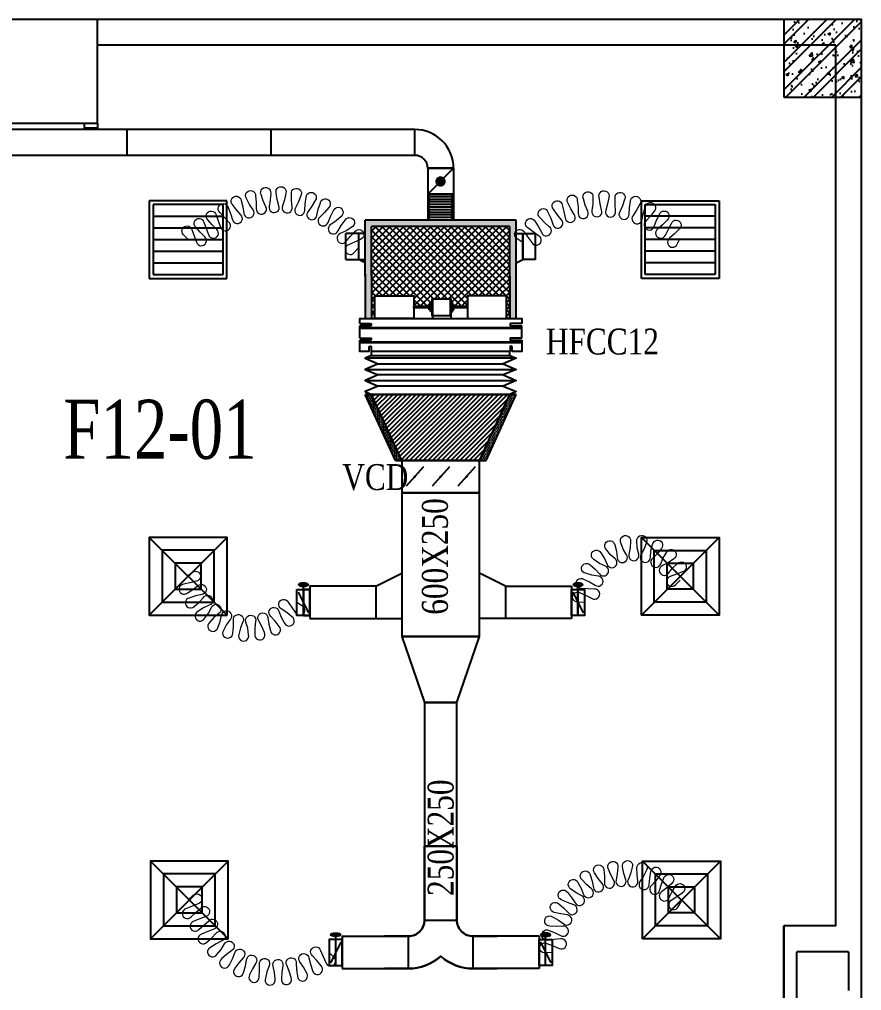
# Model space of a CAD drawing. Header units: metres. Extents: x 352651 to 1421851, y -87441 to -24441.
# Drawn here: x 1388219 to 1394721, y -63960 to -56460 of the extents above; entities that cross this region are included whole.
import ezdxf

# ---------------------------------------------------------------- set-up
doc = ezdxf.new("R2010")
doc.units = ezdxf.units.M
doc.header["$LTSCALE"] = 300
doc.header["$MEASUREMENT"] = 0
doc.linetypes.add('DASHDOT', pattern=[25.4, 12.7, -6.35, 0, -6.35])
for name, color, linetype in [('bat noi mem', 4, 'CONTINUOUS'), ('CUA', 8, 'CONTINUOUS'), ('CUAGIO', 2, 'CONTINUOUS'), ('KT', 1, 'CONTINUOUS'), ('NOITHAT', 145, 'CONTINUOUS'), ('thiet bi', 11, 'CONTINUOUS'), ('TUONG', 7, 'CONTINUOUS'), ('vach', 6, 'CONTINUOUS')]:
    doc.layers.add(name, color=color, linetype=linetype)
doc.layers.add('noi mem', color=5, linetype='BATTING', lineweight=0)
doc.styles.add('PHU', font='vntimeh.shx', dxfattribs={"width": 0.8})
doc.styles.add('ROMANS', font='romans.shx', dxfattribs={"width": 0.75, "bigfont": 'romancvn.shx'})
doc.linetypes.add('BATTING', pattern='A,0.0001,-0.1,[134,ltypeshp.shx,S=0.1,R=0,X=-0.1,Y=0],-0.2,[134,ltypeshp.shx,S=0.1,R=180,X=0.1,Y=0],-0.1', length=0.4001)
pattern_1 = [(0, (930284.866, 225920.194), (6.25, -12.5), [0, -12.5])]

# ---------------------------------------------------------------- blocks, each defined once
blk = doc.blocks.new('SAD')
at = {"layer": 'CUAGIO', "color": 8}
for p, q in [((-300, -300), (300, 300)), ((300, -300), (-300, 300))]:
    blk.add_line(p, q, dxfattribs=at)
at = {"layer": 'CUAGIO'}
blk.add_lwpolyline([(300, -300), (300, 300), (-300, 300), (-300, -300)], close=True, dxfattribs=at)
at = {"layer": 'CUAGIO', "color": 8}
for points in [[(200, -200), (200, 200), (-200, 200), (-200, -200)], [(100, -100), (100, 100), (-100, 100), (-100, -100)]]:
    blk.add_lwpolyline(points, close=True, dxfattribs=at)
blk = doc.blocks.new('SAG')
at = {"layer": 'CUAGIO'}
for p, q in [((-300, 300), (-300, -300)), ((300, 300), (-300, 300)), ((300, -300), (300, 300)), ((-300, -300), (300, -300))]:
    blk.add_line(p, q, dxfattribs=at)
at = {"layer": 'CUAGIO', "color": 8}
for p, q in [((-270, 270), (-270, -270)), ((270, 270), (-270, 270)), ((-180, -270), (-180, 270)), ((-90, -270), (-90, 270)), ((0, -270), (0, 270)), ((90, -270), (90, 270)), ((180, -270), (180, 270)), ((270, -270), (270, 270)), ((-270, -270), (270, -270))]:
    blk.add_line(p, q, dxfattribs=at)
blk = doc.blocks.new('cot1')
at = {"layer": 'vach'}
blk.add_lwpolyline([(-400, -400), (400, -400), (400, 400), (-400, 400)], close=True, dxfattribs=at)
blk = doc.blocks.new('1-van gio D200')
at = {"layer": 'CUAGIO'}
h = blk.add_hatch(dxfattribs=at)
h.set_pattern_fill('ANSI31', color=256, scale=100, style=0)
edge = h.paths.add_edge_path()
edge.add_ellipse((486127, -58494), major_axis=(-38.1, 0), ratio=0.310482, start_angle=0, end_angle=360, ccw=False)
for p, q in [((486127, -58257.4), (486127, -58494)), ((486167, -58437.3), (486087.1, -58277.5))]:
    blk.add_line(p, q, dxfattribs=at)
at = {"layer": 'CUAGIO', "const_width": 3}
for points in [[(486127, -58457.4), (486177, -58457.4), (486177, -58257.4), (486077, -58257.4), (486077, -58457.4), (486127, -58457.4)], [(486127, -58257.4), (486127, -58494)], [(486167, -58437.3), (486087.1, -58277.5)]]:
    blk.add_lwpolyline(points, dxfattribs=at)
at = {"layer": 'CUAGIO'}
blk.add_lwpolyline([(486177, -58457.4), (486077, -58457.4), (486077, -58257.4), (486177, -58257.4)], close=True, dxfattribs=at)
at = {"layer": 'CUAGIO', "const_width": 5.35}
blk.add_lwpolyline([(486130.7, -58357.4, -1), (486123.3, -58357.4, -1)], format="xyb", close=True, dxfattribs=at)
at = {"layer": 'CUAGIO', "extrusion": (0, 0, -1)}
blk.add_ellipse((486127, -58494), major_axis=(-38.1, 0), ratio=0.310482, start_param=-1.570796, end_param=4.712389, dxfattribs=at)

msp = doc.modelspace()

# ---------------------------------------------------------------- hatches: boundary and pattern name
at = {"layer": 'CUAGIO'}
h = msp.add_hatch(dxfattribs=at)
h.set_pattern_fill('DOTS', color=2, scale=200, style=0)
h.set_pattern_definition([(0, (840377.559, -115494.917), (6.25, -12.5), [0, -12.5])])
h.paths.add_polyline_path([(1392054.8, -58769.4), (1392004.8, -58769.4), (1392004.8, -58059.4), (1390937.8, -58059.4), (1390937.8, -58442.1), (1390937.8, -58769.4), (1390887.8, -58769.4), (1390887.8, -58427.1), (1390887.8, -58009.4), (1392054.8, -58009.4)])
at = {"layer": 'CUAGIO', "ltscale": 1.5}
h = msp.add_hatch(dxfattribs=at)
h.set_pattern_fill('ANSI37', color=9, scale=300, angle=360, style=0)
h.set_pattern_definition([(315, (924092.907, -104919.072), (-26.5165043, -26.5165043), []), (225, (924092.907, -104919.072), (-26.5165043, 26.5165043), [])])
h.paths.add_polyline_path([(1392004.8, -58059.4), (1392004.8, -58769.4), (1391978.8, -58769.4), (1391978.8, -58594.4), (1391678.8, -58594.4), (1391678.8, -58677.4), (1391573.5, -58677.4), (1391573.5, -58661.7), (1391563, -58661.7), (1391563, -58646), (1391553.1, -58646), (1391553.1, -58621, 1), (1391546.6, -58618.9), (1391410.4, -58618.9, 1), (1391404, -58621), (1391404, -58646), (1391394.1, -58646), (1391394.1, -58661.7), (1391383.5, -58661.7), (1391383.5, -58677.4), (1391263.9, -58677.4), (1391263.9, -58594.4), (1390963.9, -58594.4), (1390963.9, -58769.4), (1390937.8, -58769.4), (1390937.8, -58427.1), (1390937.8, -58059.4)])
at = {"layer": 'CUAGIO'}
h = msp.add_hatch(dxfattribs=at)
h.set_pattern_fill('DOTS', color=256, scale=200, style=0)
h.set_pattern_definition(pattern_1)
h.paths.add_polyline_path([(1390937.8, -59354.9), (1390887.8, -59354.9), (1391121.3, -59864.9), (1391171.3, -59864.9)])
h = msp.add_hatch(dxfattribs=at)
h.set_pattern_fill('ANSI31', color=2, scale=200, style=0)
h.set_pattern_definition([(45, (541649.95, 3e-05), (-17.6776695, 17.6776695), [])])
h.paths.add_polyline_path([(1392004.8, -59354.9), (1391521.3, -59354.9), (1391521.3, -59864.9), (1391771.3, -59864.9)])
h.paths.add_polyline_path([(1391521.3, -59354.9), (1391471.3, -59354.9), (1391471.3, -59864.9), (1391521.3, -59864.9)])
h.paths.add_polyline_path([(1391471.3, -59354.9), (1391421.3, -59354.9), (1391421.3, -59864.9), (1391471.3, -59864.9)])
h.paths.add_polyline_path([(1391421.3, -59354.9), (1390937.8, -59354.9), (1391171.3, -59864.9), (1391421.3, -59864.9)])
h = msp.add_hatch(dxfattribs=at)
h.set_pattern_fill('DOTS', color=256, scale=200, style=0)
h.set_pattern_definition(pattern_1)
h.paths.add_polyline_path([(1391771.3, -59864.9), (1391821.3, -59864.9), (1392054.8, -59354.9), (1392004.8, -59354.9)])
at = {"layer": 'NOITHAT', "linetype": 'Continuous'}
h = msp.add_hatch(dxfattribs=at)
h.set_pattern_fill('ANSI32,_O', color=256, scale=400)
h.set_pattern_definition([(45, (1024523.87, -369750.52), (-106.066017, 106.066017), []), (45, (1024594.58, -369750.52), (-106.066017, 106.066017), [])])
h.paths.add_polyline_path([(1394421.3, -56859.5), (1394421.3, -56459.5), (1394121.3, -56459.5), (1394121.3, -56859.5)])
h.paths.add_polyline_path([(1394721.3, -56859.5), (1394721.3, -56459.5), (1394421.3, -56459.5), (1394421.3, -56859.5)])
h.paths.add_polyline_path([(1394421.3, -56859.5), (1394421.3, -57059.5), (1394721.3, -57059.5), (1394721.3, -56859.5)])
h.paths.add_polyline_path([(1394421.3, -57059.5), (1394421.3, -56859.5), (1394121.3, -56859.5), (1394121.3, -57059.5)])
h = msp.add_hatch(dxfattribs=at)
h.set_pattern_fill('AR-CONC,_O', color=256, scale=30)
h.set_pattern_definition([(50, (1024523.87, -369750.52), (215.178055, -18.82564), [22.5, -247.5]), (355, (1024523.87, -369750.52), (-41.6254, 225.65764), [18, -198]), (100.4514, (1024541.8, -369752.09), (173.552815, 206.83186), [19.12206, -210.34263]), (46.1842, (1024523.87, -369690.52), (320.17231, -49.6557), [33.75, -371.25]), (96.6356, (1024550.55, -369694.66), (280.39881, 292.23536), [28.68309, -315.5139]), (351.1842, (1024523.87, -369690.52), (280.39858, 292.23558), [27, -297]), (21, (1024553.87, -369705.52), (179.072116, -120.78567), [22.5, -247.5]), (326, (1024553.87, -369705.52), (72.9946, 217.54501), [18, -198]), (71.4514, (1024568.8, -369715.58), (252.06679, 96.75915), [19.12206, -210.34263]), (37.5, (1024523.87, -369750.52), (3.647957, 99.868156), [0, -195.6, 0, -201, 0, -198.75]), (7.5, (1024523.87, -369750.52), (78.920861, 118.323514), [0, -114.6, 0, -191.1, 0, -75.75]), (327.5, (1024456.97, -369750.52), (160.146731, -6.766462), [0, -75, 0, -234, 0, -310.5]), (317.5, (1024426.97, -369750.52), (174.95585, 30.031495), [0, -97.5, 0, -155.4, 0, -220.5])])
h.paths.add_polyline_path([(1394421.3, -56859.5), (1394421.3, -56459.5), (1394121.3, -56459.5), (1394121.3, -56859.5)])
h.paths.add_polyline_path([(1394721.3, -56859.5), (1394721.3, -56459.5), (1394421.3, -56459.5), (1394421.3, -56859.5)])
h.paths.add_polyline_path([(1394421.3, -56859.5), (1394421.3, -57059.5), (1394721.3, -57059.5), (1394721.3, -56859.5)])
h.paths.add_polyline_path([(1394421.3, -57059.5), (1394421.3, -56859.5), (1394121.3, -56859.5), (1394121.3, -57059.5)])

# ---------------------------------------------------------------- linework, layer by layer
at = {"layer": 'bat noi mem'}
for p, q in [((1391391.3, -57809.5), (1391371.3, -57829.5)), ((1391551.3, -57809.5), (1391391.3, -57809.5)), ((1391551.3, -57809.5), (1391571.3, -57829.5)), ((1391571.3, -57829.5), (1391371.3, -57829.5)), ((1391371.3, -57829.5), (1391391.3, -57849.5)), ((1391391.3, -57849.5), (1391371.3, -57869.5)), ((1391571.3, -57869.5), (1391371.3, -57869.5)), ((1391371.3, -57869.5), (1391391.3, -57889.5)), ((1391391.3, -57889.5), (1391371.3, -57909.5)), ((1391551.3, -57849.5), (1391391.3, -57849.5)), ((1391551.3, -57889.5), (1391391.3, -57889.5)), ((1391571.3, -57829.5), (1391551.3, -57849.5)), ((1391551.3, -57849.5), (1391571.3, -57869.5)), ((1391571.3, -57869.5), (1391551.3, -57889.5)), ((1391551.3, -57889.5), (1391571.3, -57909.5)), ((1391571.3, -57909.5), (1391371.3, -57909.5)), ((1391371.3, -57909.5), (1391391.3, -57929.5)), ((1391391.3, -57929.5), (1391371.3, -57949.5)), ((1391571.3, -57949.5), (1391371.3, -57949.5)), ((1391371.3, -57949.5), (1391391.3, -57969.5)), ((1391391.3, -57969.5), (1391371.3, -57989.5)), ((1391551.3, -57929.5), (1391391.3, -57929.5)), ((1391551.3, -57969.5), (1391391.3, -57969.5)), ((1391571.3, -57909.5), (1391551.3, -57929.5)), ((1391551.3, -57929.5), (1391571.3, -57949.5)), ((1391571.3, -57949.5), (1391551.3, -57969.5)), ((1391551.3, -57969.5), (1391571.3, -57989.5)), ((1391571.3, -57989.5), (1391371.3, -57989.5)), ((1391371.3, -57989.5), (1391391.3, -58009.5)), ((1391571.3, -58009.5), (1391371.3, -58009.5)), ((1391571.3, -57989.5), (1391551.3, -58009.5)), ((1392054.8, -59076.4), (1390887.8, -59076.4)), ((1390887.8, -59162.1), (1392054.8, -59162.1)), ((1390987.8, -59119.2), (1391954.8, -59119.2)), ((1390887.8, -59247.8), (1392054.8, -59247.8)), ((1391954.8, -59204.9), (1390987.8, -59204.9)), ((1391954.8, -59290.7), (1390987.8, -59290.7)), ((1390937.8, -59354.9), (1392004.8, -59354.9)), ((1392004.8, -59354.9), (1390937.8, -59354.9))]:
    msp.add_line(p, q, dxfattribs=at)
for points in [[(1390937.8, -59054.9), (1390887.8, -59076.4), (1390987.8, -59119.2), (1390887.8, -59162.1), (1390987.8, -59204.9), (1390887.8, -59247.8), (1390987.8, -59290.7), (1390887.8, -59333.5), (1390937.8, -59354.9)], [(1392004.8, -59054.9), (1392054.8, -59076.4), (1391954.8, -59119.2), (1392054.8, -59162.1), (1391954.8, -59204.9), (1392054.8, -59247.8), (1391954.8, -59290.7), (1392054.8, -59333.5), (1392004.8, -59354.9)]]:
    msp.add_lwpolyline(points, dxfattribs=at)
at = {"layer": 'CUA', "linetype": 'Continuous'}
msp.add_lwpolyline([(1388821.3, -57259.5), (1388821.3, -57299.5), (1388721.3, -57299.5), (1388721.3, -57259.5)], close=True, dxfattribs=at)
at = {"layer": 'CUAGIO', "color": 2}
for p, q in [((1391271.3, -57309.5), (1384721.4, -57309.5)), ((1389051.3, -57509.5), (1389051.3, -57309.5)), ((1390161.3, -57509.5), (1390161.3, -57309.5)), ((1391271.3, -57509.5), (1391271.3, -57309.5)), ((1391271.3, -57509.5), (1384521.4, -57509.5)), ((1391371.3, -57609.5), (1391371.3, -58009.4)), ((1391371.3, -57609.5), (1391571.3, -57609.5)), ((1391571.3, -57609.5), (1391571.3, -58009.4)), ((1391371.3, -57809.5), (1391571.3, -57809.5)), ((1392054.8, -58009.4), (1390887.8, -58009.4)), ((1392054.8, -58769.4), (1392054.8, -58009.4)), ((1392004.8, -58059.4), (1390937.8, -58059.4)), ((1392004.8, -58769.4), (1392004.8, -58059.4))]:
    msp.add_line(p, q, dxfattribs=at)
at = {"layer": 'CUAGIO'}
for p, q in [((1391371.3, -57809.5), (1391571.3, -57609.5)), ((1391571.3, -57609.5), (1391371.3, -57609.5)), ((1390887.8, -58442.1), (1390887.8, -58009.4)), ((1390738.1, -58313.4), (1390738.1, -58113.4)), ((1390837.8, -58113.4), (1390738.1, -58113.4)), ((1390837.8, -58113.4), (1390837.8, -58313.4)), ((1390937.8, -58442.1), (1390937.8, -58059.4)), ((1392004.8, -58442.1), (1392004.8, -58061.2)), ((1392104.8, -58313.4), (1392104.8, -58113.4)), ((1392104.8, -58113.4), (1392104.8, -58313.4)), ((1392104.8, -58113.4), (1392104.8, -58313.4)), ((1392104.8, -58113.4), (1392204.5, -58113.4)), ((1392204.5, -58313.4), (1392204.5, -58113.4)), ((1390887.8, -58427.1), (1390887.8, -58769.4)), ((1390937.8, -58427.1), (1390937.8, -58769.4)), ((1392004.8, -58442.1), (1392004.8, -58769.4)), ((1392054.8, -59354.9), (1390887.8, -59354.9)), ((1391121.3, -59864.9), (1390887.8, -59354.9)), ((1390887.8, -59354.9), (1392054.8, -59354.9)), ((1390937.8, -59354.9), (1392004.8, -59354.9)), ((1392004.8, -59354.9), (1390937.8, -59354.9)), ((1391171.3, -59864.9), (1390937.8, -59354.9)), ((1391771.3, -59864.9), (1392004.8, -59354.9)), ((1391821.3, -59864.9), (1392054.8, -59354.9)), ((1391171.3, -59864.9), (1391121.3, -59864.9)), ((1391121.3, -59864.9), (1391821.3, -59864.9)), ((1391171.3, -59864.9), (1391121.3, -59864.9)), ((1391338.3, -59915.7), (1391204.4, -60064.2)), ((1391538.3, -59915.7), (1391404.4, -60064.2)), ((1391738.3, -59915.7), (1391604.4, -60064.2)), ((1391771.3, -59864.9), (1391821.3, -59864.9)), ((1391771.3, -59864.9), (1391821.3, -59864.9)), ((1391771.3, -60114.9), (1391171.3, -60114.9)), ((1390971.3, -60836.8), (1391171.3, -60736.8)), ((1391971.3, -60836.8), (1391771.3, -60736.8)), ((1390971.3, -60836.8), (1390461.3, -60836.8)), ((1390461.3, -60836.8), (1390461.3, -61086.8)), ((1390971.3, -60836.8), (1390971.3, -61086.8)), ((1391971.3, -60836.8), (1392481.3, -60836.8)), ((1391971.3, -60836.8), (1391971.3, -61086.8)), ((1392481.3, -60836.8), (1392481.3, -61086.8)), ((1390461.3, -61086.8), (1391171.3, -61086.8)), ((1392481.3, -61086.8), (1391771.3, -61086.8)), ((1391346.3, -63414.9), (1391596.3, -63414.9)), ((1390711.3, -63539.9), (1390711.3, -63789.9)), ((1391221.3, -63539.9), (1391221.3, -63789.9)), ((1391721.3, -63789.9), (1391721.3, -63539.9)), ((1392231.3, -63539.9), (1392231.3, -63789.9))]:
    msp.add_line(p, q, dxfattribs=at)
at = {"layer": 'CUAGIO', "linetype": 'DASHDOT', "ltscale": 5}
msp.add_line((1391571.3, -57809.5), (1391371.3, -57809.5), dxfattribs=at)
at = {"layer": 'CUAGIO'}
for points, const_width in [([(1391449.9, -57710.9, -1), (1391489.9, -57710.9, -1)], 40), ([(1391266.3, -59989.9, -1), (1391276.3, -59989.9, -1)], 10), ([(1391466.3, -59989.9, -1), (1391476.3, -59989.9, -1)], 10), ([(1391666.3, -59989.9, -1), (1391676.3, -59989.9, -1)], 10)]:
    msp.add_lwpolyline(points, format="xyb", close=True, dxfattribs=dict(at, const_width=const_width))
for points in [[(1390887.8, -58113.4), (1390837.8, -58113.4)], [(1392054.8, -58113.4), (1392104.8, -58113.4)], [(1390738.1, -58313.4), (1390837.8, -58313.4)], [(1390837.8, -58313.4), (1390887.8, -58313.4)], [(1390887.8, -58338.6), (1390837.8, -58313.4)], [(1392054.8, -58338.6), (1392104.8, -58313.4)], [(1392204.5, -58313.4), (1392104.8, -58313.4)]]:
    msp.add_lwpolyline(points, dxfattribs=at)
for points in [[(1391171.3, -60114.9), (1391771.3, -60114.9), (1391771.3, -59864.9), (1391171.3, -59864.9)], [(1390461.3, -60861.8), (1390411.3, -60861.8), (1390411.3, -61061.8), (1390461.3, -61061.8)], [(1392481.3, -60861.8), (1392531.3, -60861.8), (1392531.3, -61061.8), (1392481.3, -61061.8)], [(1391771.3, -61224.9), (1391171.3, -61224.9), (1391346.3, -61734.9), (1391596.3, -61734.9)], [(1391346.3, -61734.9), (1391346.3, -62844.9), (1391596.3, -62844.9), (1391596.3, -61734.9)]]:
    msp.add_lwpolyline(points, close=True, dxfattribs=at)
at = {"layer": 'CUAGIO', "color": 2}
msp.add_lwpolyline([(1391171.3, -61224.9), (1391771.3, -61224.9), (1391771.3, -60114.9), (1391171.3, -60114.9)], close=True, dxfattribs=at)
at = {"layer": 'CUAGIO'}
for points in [[(1390711.3, -63539.9), (1391221.3, -63539.9, 0.414214), (1391346.3, -63414.9), (1391346.3, -62844.9), (1391596.3, -62844.9), (1391596.3, -63414.9, 0.414214), (1391721.3, -63539.9), (1391906.3, -63539.9)], [(1392231.3, -63539.9), (1391721.3, -63539.9, -0.414214), (1391596.3, -63414.9), (1391596.3, -62844.9), (1391346.3, -62844.9), (1391346.3, -63414.9, -0.414214), (1391221.3, -63539.9), (1391036.3, -63539.9)], [(1390711.3, -63789.9), (1391221.3, -63789.9, 0.184483), (1391471.3, -63694.4, 0.184483), (1391721.3, -63789.9), (1391906.3, -63789.9)], [(1392231.3, -63789.9), (1391721.3, -63789.9, -0.184483), (1391471.3, -63694.4, -0.184483), (1391221.3, -63789.9), (1391036.3, -63789.9)]]:
    msp.add_lwpolyline(points, format="xyb", dxfattribs=at)
at = {"layer": 'CUAGIO', "color": 2}
for radius in [300, 100]:
    msp.add_arc((1391271.3, -57609.5), radius, 0, 90, dxfattribs=at)
at = {"layer": 'noi mem', "ltscale": 1.5}
for points in [[(1389521.3, -58159.5), (1389486.4, -58122.2, -1.333333), (1389550.3, -58082.9), (1389567.8, -58130.8), (1389585.4, -58178.7, 1.333333), (1389649.3, -58139.4), (1389614.4, -58102.1), (1389579.6, -58064.9, -1.333333), (1389643.4, -58025.5), (1389661, -58073.4), (1389678.6, -58121.3, 1.333333), (1389742.5, -58082), (1389707.6, -58044.7), (1389672.7, -58007.5, -1.333333), (1389736.6, -57968.2), (1389754.2, -58016.1), (1389771.8, -58064, 1.333333), (1389835.6, -58024.6), (1389800.8, -57987.4), (1389765.9, -57950.1, -1.333333), (1389829.8, -57910.8), (1389847.4, -57958.7), (1389863.5, -58006.6, 1.333333), (1389928.3, -57968.9), (1389894.7, -57931.2), (1389863.6, -57890.1, -1.333333), (1389931.2, -57857.5), (1389943.9, -57907.5), (1389952.3, -57957.3, 1.333333), (1390022.3, -57930.2), (1389995, -57887.7), (1389970.8, -57842.2, -1.333333), (1390042.7, -57820.8), (1390047.4, -57872.1), (1390047.8, -57922.6, 1.333333), (1390121.1, -57907), (1390100.9, -57860.7), (1390084.2, -57811.9, -1.333333), (1390158.6, -57802.1), (1390155.1, -57853.6), (1390147.5, -57903.5, 1.333333), (1390222.4, -57899.6), (1390209.7, -57850.8), (1390201, -57800, -1.333333), (1390275.9, -57802.1), (1390264.4, -57852.3), (1390249, -57900.4, 1.333333), (1390323.6, -57908.4), (1390318.8, -57858.2), (1390318.2, -57806.6, -1.333333), (1390391.9, -57820.5), (1390372.5, -57868.3), (1390349.7, -57913.4, 1.333333), (1390422.1, -57933.1), (1390425.3, -57882.7), (1390432.9, -57831.7, -1.333333), (1390503.4, -57857.1), (1390476.7, -57901.3), (1390447.1, -57942.1, 1.333333), (1390515.4, -57973.1), (1390526.6, -57923.8), (1390542.1, -57874.7, -1.333333), (1390607.8, -57910.9), (1390574.4, -57950.3), (1390538.7, -57985.9, 1.333333), (1390601.3, -58027.3), (1390620.1, -57980.4), (1390643.2, -57934.3, -1.333333), (1390702.3, -57980.5), (1390663.2, -58014.1), (1390622.2, -58043.7, 1.333333), (1390677.5, -58094.4), (1390703.4, -58051.1), (1390733.6, -58009.3, -1.333333), (1390784.6, -58064.2), (1390740.7, -58091.2), (1390695.6, -58113.9, 1.333333), (1390742.1, -58172.7), (1390774.6, -58134.1), (1390809.5, -58096.9, -1.333333), (1390852.9, -58158), (1390806.2, -58178.7), (1390759.6, -58199.3, 1.333333), (1390802.9, -58260.5), (1390837.8, -58223.4)], [(1392104.8, -58183.4), (1392062.9, -58154.8, -1.333333), (1392115.2, -58101), (1392144.9, -58142.1), (1392174.5, -58183.2, 1.333333), (1392227, -58129.6), (1392185.1, -58101), (1392144.6, -58069.6, -1.333333), (1392199.9, -58018.9), (1392227.6, -58062.1), (1392251.2, -58106.4, 1.333333), (1392310.2, -58060.1), (1392272.8, -58026.6), (1392237.5, -57989.4, -1.333333), (1392299.8, -57947.7), (1392320.6, -57994.6), (1392337.3, -58042, 1.333333), (1392402.6, -58005.2), (1392370.8, -57966.4), (1392341.5, -57924.3, -1.333333), (1392409.4, -57892.5), (1392422.9, -57942), (1392432.2, -57991.4, 1.333333), (1392502.3, -57964.9), (1392476.7, -57921.7), (1392454.1, -57875.7, -1.333333), (1392526.1, -57854.6), (1392531.9, -57905.6), (1392533.6, -57955.8, 1.333333), (1392607, -57940.2), (1392588.2, -57893.7), (1392572.9, -57844.7, -1.333333), (1392647.2, -57834.8), (1392645.2, -57886.1), (1392639.3, -57935.9, 1.333333), (1392714.2, -57931.7), (1392702.7, -57882.9), (1392694.9, -57832.1, -1.333333), (1392769.9, -57833.7), (1392760.2, -57884), (1392746.7, -57932.4, 1.333333), (1392821.4, -57939.6), (1392817.4, -57889.5), (1392817.5, -57838.2, -1.333333), (1392891.4, -57851.1), (1392874.1, -57899.4), (1392853.5, -57945.2, 1.333333), (1392926.2, -57963.7), (1392929.9, -57913.6), (1392937.7, -57862.9, -1.333333), (1393008.8, -57886.8), (1392984.4, -57931.9), (1392957, -57974.1, 1.333333), (1393026.1, -58003.3), (1393037.3, -57954.4), (1393052.8, -57905.5, -1.333333), (1393119.4, -57939.9), (1393088.4, -57980.8), (1393055, -58018.3, 1.333333), (1393118.8, -58057.7), (1393137.4, -58011), (1393160, -57965, -1.333333), (1393220.7, -58009.1), (1393183.9, -58044.8), (1393146.7, -58079.3, 1.333333), (1393206.4, -58124.8), (1393229.7, -58079.7), (1393253.1, -58034.6, -1.333333), (1393312.7, -58080.1), (1393275.5, -58114.6), (1393238.2, -58149.1, 1.333333), (1393297.9, -58194.5), (1393321.3, -58149.4)], [(1392581.3, -60961.8), (1392530.3, -60959.6, -1.333333), (1392548.6, -60886.9), (1392594.6, -60909), (1392640.6, -60931.1, 1.333333), (1392658.8, -60858.4), (1392607.8, -60856.2), (1392556.8, -60854, -1.333333), (1392575.1, -60781.2), (1392621.1, -60803.4), (1392663.8, -60829.5, 1.333333), (1392688.9, -60758.9), (1392639.3, -60752.2), (1392589.5, -60737.1, -1.333333), (1392625, -60671), (1392665.1, -60704.3), (1392697.9, -60742, 1.333333), (1392743.1, -60682.1), (1392697.8, -60660.9), (1392654.8, -60631.5, -1.333333), (1392708.5, -60579.2), (1392736.7, -60622.9), (1392756.8, -60668.8, 1.333333), (1392817.8, -60625.2), (1392781, -60591.3), (1392748.8, -60550.4, -1.333333), (1392815.7, -60516.6), (1392829.5, -60566.8), (1392834.9, -60616.6, 1.333333), (1392906.2, -60593.3), (1392881.2, -60549.9), (1392862.8, -60501.3, -1.333333), (1392936.8, -60489.1), (1392934.9, -60541.1), (1392925.1, -60590.2, 1.333333), (1393000.1, -60589.4), (1392989.3, -60540.5), (1392986.3, -60488.6, -1.333333), (1393060.5, -60499.2), (1393043.1, -60548.2), (1393019.1, -60592.1, 1.333333), (1393090.8, -60613.8), (1393095.2, -60564), (1393107.9, -60513.5, -1.333333), (1393175.5, -60545.9), (1393144.2, -60587.5), (1393108.1, -60622.1, 1.333333), (1393170, -60664.4), (1393189.1, -60618.1), (1393216.4, -60573.8, -1.333333), (1393271.2, -60625), (1393228.9, -60655.2), (1393184, -60677.4, 1.333333), (1393230.4, -60736.4), (1393262.5, -60698), (1393299.2, -60662.4, -1.333333), (1393339.5, -60725.6), (1393291.8, -60743.8), (1393244.1, -60762, 1.333333), (1393284.3, -60825.3), (1393321, -60789.8)], [(1389511.4, -60759.5), (1389553.2, -60730.3, -1.333333), (1389583.6, -60798.9), (1389534, -60810.3), (1389484.3, -60821.6, 1.333333), (1389514.7, -60890.2), (1389556.5, -60861), (1389598, -60831.6, -1.333333), (1389628.7, -60900.1), (1389579.2, -60911.6), (1389530.1, -60928, 1.333333), (1389566.9, -60993.4), (1389606.4, -60959.9), (1389640, -60922.8, -1.333333), (1389684.7, -60983), (1389639.4, -61004.4), (1389595.9, -61032.6, 1.333333), (1389647.8, -61086.7), (1389677.8, -61044.5), (1389701.2, -61000.2, -1.333333), (1389759.4, -61047.5), (1389720.8, -61079.5), (1389685.7, -61117.5, 1.333333), (1389749.4, -61157.1), (1389767.9, -61108.7), (1389779.6, -61060, -1.333333), (1389847.7, -61091.4), (1389818.3, -61131.9), (1389793.7, -61177.5, 1.333333), (1389865.2, -61200.1), (1389871.2, -61148.6), (1389870.4, -61098.5, -1.333333), (1389944.2, -61112), (1389925.7, -61158.6), (1389913.2, -61208.8, 1.333333), (1389988, -61213), (1389981.1, -61161.7), (1389967.9, -61113.3, -1.333333), (1390042.7, -61108.1), (1390036.4, -61157.8), (1390036.7, -61209.6, 1.333333), (1390110.3, -61195), (1390090.8, -61147), (1390066.1, -61103.5, -1.333333), (1390137.2, -61079.8), (1390143.4, -61129.6), (1390156.6, -61179.7, 1.333333), (1390224.2, -61147.3), (1390193.5, -61105.6), (1390158.7, -61069.6, -1.333333), (1390221.8, -61029), (1390240.1, -61075.7), (1390265.3, -61121, 1.333333), (1390322.8, -61072.8), (1390282.7, -61040.1), (1390240.6, -61011.5, -1.333333), (1390293.8, -60958.7), (1390322, -61001), (1390350.4, -61043.3, 1.333333), (1390403.5, -60990.3), (1390361.3, -60961.8)], [(1392331.3, -63664.9), (1392280.1, -63669, -1.333333), (1392291.9, -63594.9), (1392339.3, -63614.6), (1392386.8, -63634.4, 1.333333), (1392398.6, -63560.3), (1392347.4, -63564.3), (1392296.1, -63568.3, -1.333333), (1392307.9, -63494.3), (1392355.4, -63514), (1392401.5, -63535.5, 1.333333), (1392416.1, -63461.9), (1392365.3, -63464.1), (1392313.4, -63461.1, -1.333333), (1392334.9, -63389.3), (1392379.9, -63415.3), (1392421.2, -63445, 1.333333), (1392449.4, -63375.5), (1392399.1, -63368.1), (1392348.6, -63355.4, -1.333333), (1392383.2, -63288.9), (1392422.6, -63322.9), (1392457.5, -63359.9, 1.333333), (1392498.2, -63296.9), (1392450.2, -63280.2), (1392403, -63258.3, -1.333333), (1392449.5, -63199.4), (1392481.8, -63240.2), (1392509.2, -63283.1, 1.333333), (1392561, -63228.8), (1392516.9, -63203.4), (1392474.7, -63173, -1.333333), (1392531.4, -63124), (1392555.4, -63170.1), (1392574.3, -63217.3, 1.333333), (1392635.4, -63173.8), (1392596.9, -63140.5), (1392561.1, -63102.8, -1.333333), (1392626.1, -63065.2), (1392641, -63115), (1392650.6, -63165, 1.333333), (1392718.8, -63133.7), (1392687.3, -63093.8), (1392659.2, -63050, -1.333333), (1392730, -63025.3), (1392735.3, -63077), (1392735.5, -63127.9, 1.333333), (1392808.3, -63109.9), (1392784.8, -63064.8), (1392765.5, -63016.6, -1.333333), (1392839.7, -63005.6), (1392835.2, -63057.4), (1392825.7, -63107.4, 1.333333), (1392900.6, -63103.4), (1392886, -63054.7), (1392876.1, -63003.7, -1.333333), (1392951, -63006.8), (1392936.9, -63056.8), (1392918.2, -63104.1, 1.333333), (1392992.5, -63114.3), (1392987.3, -63063.8), (1392987.2, -63011.7, -1.333333), (1393060.2, -63028.9), (1393036.9, -63075.4), (1393009.7, -63118.4, 1.333333), (1393080.8, -63142.3), (1393085.2, -63091.7), (1393094.8, -63040.6, -1.333333), (1393163.3, -63071.1), (1393131.7, -63112.4), (1393096.9, -63149.5, 1.333333), (1393162.2, -63186.4), (1393176, -63137.5), (1393195, -63089, -1.333333), (1393256.6, -63131.9), (1393217.8, -63166.6), (1393176.7, -63196.5, 1.333333), (1393233.9, -63244.9), (1393256.6, -63199.5), (1393282.1, -63154.8, -1.333333), (1393336.8, -63206.1), (1393293.8, -63234.3), (1393250.8, -63262.6, 1.333333), (1393305.5, -63313.9), (1393330.9, -63269.2)], [(1389520.9, -63259.2), (1389558.8, -63225.4, -1.333333), (1389598.4, -63289.1), (1389551.3, -63308.1), (1389504.2, -63327, 1.333333), (1389543.7, -63390.7), (1389581.6, -63356.9), (1389619.5, -63323.1, -1.333333), (1389659, -63386.8), (1389611.9, -63405.8), (1389564.8, -63424.7, 1.333333), (1389604.4, -63488.4), (1389642.3, -63454.6), (1389680.1, -63420.8, -1.333333), (1389719.7, -63484.5), (1389672.6, -63503.5), (1389625.5, -63522.7, 1.333333), (1389665.3, -63586.2), (1389703.1, -63552.2), (1389737.7, -63516, -1.333333), (1389782.1, -63576.4), (1389737.1, -63598.5), (1389693.5, -63625.8, 1.333333), (1389743.5, -63681.7), (1389775.4, -63641.4), (1389802.4, -63599.2, -1.333333), (1389857.5, -63650.1), (1389817.7, -63680.4), (1389780.1, -63715.5, 1.333333), (1389839.9, -63760.8), (1389863.5, -63715.1), (1389881.9, -63668.5, -1.333333), (1389945.7, -63707.8), (1389912.4, -63745.2), (1389882.3, -63786.9, 1.333333), (1389949.7, -63819.8), (1389964.1, -63770.5), (1389973.2, -63721.2, -1.333333), (1390043.4, -63747.5), (1390017.9, -63790.6), (1389996.3, -63837.3, 1.333333), (1390068.7, -63856.7), (1390073.4, -63805.5), (1390072.9, -63755.4, -1.333333), (1390146.9, -63767.8), (1390130.1, -63814.9), (1390117.9, -63864.9, 1.333333), (1390192.7, -63870.1), (1390187.4, -63818.9), (1390177.3, -63769.8, -1.333333), (1390252.3, -63767.7), (1390244.9, -63817.3), (1390242.5, -63868.7, 1.333333), (1390316.9, -63859.3), (1390301.9, -63810.1), (1390282.6, -63763.9, -1.333333), (1390355.7, -63747.5), (1390358, -63797.5), (1390365.5, -63848.4, 1.333333), (1390436.8, -63824.9), (1390412.6, -63779.5), (1390384.7, -63737.9, -1.333333), (1390453.4, -63707.7), (1390465.2, -63756.4), (1390482.4, -63804.9, 1.333333), (1390547.8, -63768.2), (1390515.3, -63728.3), (1390480.6, -63691.4, -1.333333), (1390543.3, -63650.2), (1390563.4, -63696.7), (1390583.7, -63743.2, 1.333333), (1390646.2, -63701.8), (1390611.3, -63664.9)]]:
    msp.add_lwpolyline(points, format="xyb", dxfattribs=at)
at = {"layer": 'thiet bi'}
for p, q in [((1391394.1, -58717.9), (1391394.1, -58646)), ((1391404, -58646), (1391394.1, -58646)), ((1391410.4, -58745), (1391410.4, -58618.9)), ((1391546.6, -58745), (1391546.6, -58618.9)), ((1391553.1, -58646), (1391563, -58646)), ((1391563, -58717.9), (1391563, -58646)), ((1391383.5, -58677.4), (1391263.9, -58677.4)), ((1391263.9, -58686.5), (1391263.9, -58677.4)), ((1391383.5, -58686.5), (1391263.9, -58686.5)), ((1391383.5, -58702.1), (1391383.5, -58661.7)), ((1391394.1, -58661.7), (1391383.5, -58661.7)), ((1391394.1, -58702.1), (1391383.5, -58702.1)), ((1391404, -58717.9), (1391394.1, -58717.9)), ((1391553.1, -58717.9), (1391563, -58717.9)), ((1391563, -58661.7), (1391573.5, -58661.7)), ((1391563, -58702.1), (1391573.5, -58702.1)), ((1391573.5, -58702.1), (1391573.5, -58661.7)), ((1391678.8, -58677.4), (1391573.5, -58677.4)), ((1391678.8, -58686.5), (1391573.5, -58686.5)), ((1391407.2, -58747.3), (1391407.2, -58769.4)), ((1391549.9, -58747.3), (1391549.9, -58769.4)), ((1392096.8, -58841.4), (1390845.8, -58841.4)), ((1392096.8, -58846.4), (1390845.8, -58846.4)), ((1392096.8, -58952.4), (1390845.8, -58952.4)), ((1392096.8, -58957.4), (1390845.8, -58957.4)), ((1390937.8, -59054.9), (1390937.8, -59023.4)), ((1392004.8, -59054.9), (1392004.8, -59023.4)), ((1390937.8, -59054.9), (1392004.8, -59054.9))]:
    msp.add_line(p, q, dxfattribs=at)
for points in [[(1390963.9, -58594.4), (1391263.9, -58594.4), (1391263.9, -58769.4), (1390963.9, -58769.4)], [(1391553.1, -58618.9), (1391404, -58618.9), (1391404, -58745), (1391553.1, -58745)], [(1391978.8, -58594.4), (1391678.8, -58594.4), (1391678.8, -58769.4), (1391978.8, -58769.4)]]:
    msp.add_lwpolyline(points, close=True, dxfattribs=at)
for points in [[(1390845.8, -58808.9), (1390845.8, -58769.4), (1392096.8, -58769.4), (1392096.8, -58808.9)], [(1390845.8, -58919.9), (1390845.8, -58824.9)], [(1392096.8, -58919.9), (1392096.8, -58824.9)], [(1390919.8, -59023.4), (1390845.8, -59023.4), (1390845.8, -58935.9)], [(1392096.8, -58935.9), (1392096.8, -59023.4), (1392022.8, -59023.4)], [(1392006.8, -59023.4), (1390935.8, -59023.4)]]:
    msp.add_lwpolyline(points, dxfattribs=at)
for points in [[(1390845.8, -58808.9), (1390927.8, -58808.9, -1), (1390927.8, -58824.9), (1390845.8, -58824.9)], [(1392096.8, -58808.9), (1392014.8, -58808.9, 1), (1392014.8, -58824.9), (1392096.8, -58824.9)], [(1390845.8, -58919.9), (1390927.8, -58919.9, -1), (1390927.8, -58935.9), (1390845.8, -58935.9)], [(1392096.8, -58919.9), (1392014.8, -58919.9, 1), (1392014.8, -58935.9), (1392096.8, -58935.9)], [(1390919.8, -59023.4), (1390919.8, -58991.4, -1), (1390935.8, -58991.4), (1390935.8, -59023.4)], [(1392022.8, -59023.4), (1392022.8, -58991.4, 1), (1392006.8, -58991.4), (1392006.8, -59023.4)]]:
    msp.add_lwpolyline(points, format="xyb", dxfattribs=at)
for centre, start, end in [((1391407.2, -58619.9), 18.04953, 161.95047), ((1391549.9, -58619.9), 18.04953, 161.95047), ((1391407.2, -58743.9), 198.04953, 341.95047), ((1391549.9, -58743.9), 198.04953, 341.95047)]:
    msp.add_arc(centre, 3.41, start, end, dxfattribs=at)
at = {"layer": 'TUONG'}
for p, q in [((1394721.3, -56459.5), (1388821.3, -56459.5)), ((1394721.3, -64159.5), (1394721.3, -56459.5)), ((1394521.3, -56659.5), (1388821.3, -56659.5)), ((1394521.3, -63459.5), (1394521.3, -56659.5)), ((1394121.3, -64559.5), (1394121.3, -63459.5)), ((1394521.3, -63459.5), (1394121.3, -63459.5)), ((1394121.3, -63459.5), (1394121.3, -66959.5)), ((1394621.3, -63659.5), (1394221.3, -63659.5)), ((1394221.3, -64759.5), (1394221.3, -63659.5)), ((1394621.3, -63659.5), (1394621.3, -63959.5))]:
    msp.add_line(p, q, dxfattribs=at)
at = {"layer": 'vach'}
msp.add_lwpolyline([(1394121.3, -57059.5), (1394721.3, -57059.5), (1394721.3, -56459.5), (1394121.3, -56459.5)], close=True, dxfattribs=at)

# ---------------------------------------------------------------- block references
at = {"layer": 'CUAGIO'}
for name, p, rotation in [('SAG', (1389521.3, -58159.5), 270), ('1-van gio D200', (1876538.4, -119319.2), 180), ('1-van gio D200', (1878658.4, -119319.2), 180), ('1-van gio D200', (1878408.4, -122022.3), 180)]:
    msp.add_blockref(name, p, dxfattribs=dict(at, rotation=rotation))
at = {"layer": 'CUAGIO', "xscale": -1}
for name, p, rotation in [('SAG', (1393321.3, -58159.4), 90), ('1-van gio D200', (904534.3, -122022.3), 180)]:
    msp.add_blockref(name, p, dxfattribs=dict(at, rotation=rotation))
at = {"layer": 'CUAGIO'}
for p in [(1389521.4, -60759.5), (1389530.9, -63259.2)]:
    msp.add_blockref('SAD', p, dxfattribs=at)
at = {"layer": 'CUAGIO', "xscale": -1}
for p in [(1393321, -60759.8), (1393330.9, -63259.2)]:
    msp.add_blockref('SAD', p, dxfattribs=at)
at = {"layer": 'vach'}
msp.add_blockref('cot1', (1388421.3, -56859.5), dxfattribs=at)

# ---------------------------------------------------------------- texts
at = {"layer": 'CUAGIO', "color": 2, "char_height": 200, "attachment_point": 7, "style": 'PHU'}
for s, insert, width in [('hfcc12', (1392283.5, -59050.1), 911.262), ('VCD', (1390711.6, -60098.3), 439.881)]:
    msp.add_mtext(s, dxfattribs=dict(at, insert=insert, width=width))
at = {"layer": 'CUAGIO', "color": 2, "char_height": 200, "attachment_point": 3, "rotation": 90, "style": 'PHU'}
for s, insert, width in [('600x250', (1391326.6, -60157.3), 1155.253), ('250x250', (1391371, -62329.3), 788.836)]:
    msp.add_mtext(s, dxfattribs=dict(at, insert=insert, width=width))
at = {"layer": 'KT', "ltscale": 1.5, "insert": (1388557.3, -59396.5), "char_height": 456.096, "width": 2517.297, "attachment_point": 1, "style": 'ROMANS'}
msp.add_mtext('{\\fTimes New Roman|b0|i0|c0|p18;F12-01}', dxfattribs=at)

doc.saveas('drawing.dxf')
